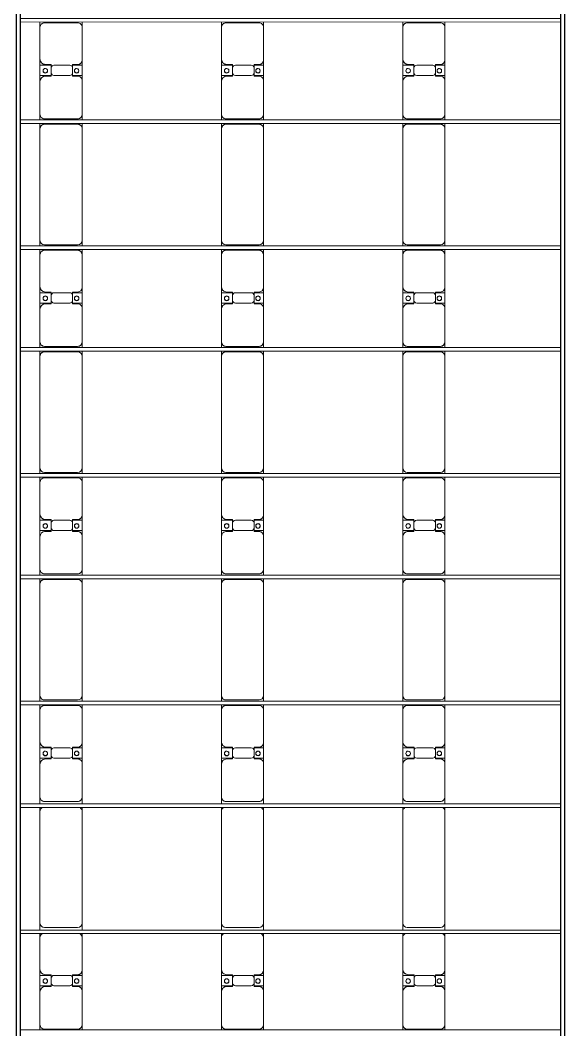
# Model space of a CAD drawing. Header units: millimetres. Extents: x -496478 to -186190, y -204059 to -87354.
# Drawn here: x -463192 to -457231, y -171190 to -160054 of the extents above; entities that cross this region are included whole.
import ezdxf

# ---------------------------------------------------------------- set-up
doc = ezdxf.new("R2010")
doc.units = ezdxf.units.MM
for name, color, linetype, lineweight in [('A-DETL-MBND', 5, 'Continuous', 9), ('A-GENM', 13, 'Continuous', 9), ('S-BEAM', 12, 'Continuous', 9)]:
    doc.layers.add(name, color=color, linetype=linetype, lineweight=lineweight)

# ---------------------------------------------------------------- blocks, each defined once
blk = doc.blocks.new('Dầm C52 - Dầm C52-V85-BỐ TRÍ KHUNG KẾT CẤU BÈ PIN 01')
at = {"layer": 'S-BEAM', "color": 1}
for p, q in [((67389, 20), (73349, 20)), ((73349, -20), (67389, -20))]:
    blk.add_line(p, q, dxfattribs=at)
blk = doc.blocks.new('Dầm C52 - Dầm C52-V86-BỐ TRÍ KHUNG KẾT CẤU BÈ PIN 01')
at = {"layer": 'S-BEAM', "color": 1}
for p, q in [((67389, 20), (73349, 20)), ((73349, -20), (67389, -20))]:
    blk.add_line(p, q, dxfattribs=at)
blk = doc.blocks.new('Dai phao do pin - DẢI PHAO ĐỠ PIN-V105-BỐ TRÍ KHUNG KẾT CẤU BÈ PIN 01')
at = {"layer": 'A-DETL-MBND', "color": 8}
for p, q in [((10753, 242), (10810, 242)), ((11170, 242), (10810, 242)), ((11170, 242), (11352, 242)), ((11238, 242), (11420, 242)), ((11238, 118), (11238, 242)), ((11352, 242), (11352, 118)), ((11770, 242), (11420, 242)), ((11770, 242), (11813, 242)), ((11853, 242), (11930, 242)), ((13160, 242), (11930, 242)), ((13160, 242), (13203, 242)), ((13243, 242), (13320, 242)), ((13680, 242), (13320, 242)), ((13680, 242), (13862, 242)), ((13748, 242), (13930, 242)), ((13748, 118), (13748, 242)), ((13862, 242), (13862, 118)), ((14280, 242), (13930, 242)), ((14280, 242), (14338, 242)), ((14378, 242), (14440, 242)), ((15670, 242), (14440, 242)), ((15670, 242), (15728, 242)), ((15768, 242), (15830, 242)), ((16190, 242), (15830, 242)), ((16190, 242), (16372, 242)), ((16258, 242), (16440, 242)), ((16258, 118), (16258, 242)), ((16372, 242), (16372, 118)), ((16790, 242), (16440, 242)), ((16790, 242), (16848, 242)), ((16888, 242), (16950, 242)), ((18180, 242), (16950, 242)), ((18180, 242), (18238, 242)), ((18278, 242), (18340, 242)), ((18700, 242), (18340, 242)), ((18700, 242), (18882, 242)), ((18768, 242), (18950, 242)), ((18768, 118), (18768, 242)), ((18882, 242), (18882, 118)), ((19300, 242), (18950, 242)), ((19300, 242), (19358, 242)), ((19398, 242), (19460, 242)), ((20690, 242), (19460, 242)), ((20690, 242), (20748, 242)), ((20788, 242), (20850, 242)), ((21210, 242), (20850, 242)), ((21210, 242), (21392, 242)), ((21278, 242), (21460, 242)), ((21278, 118), (21278, 242)), ((21392, 242), (21392, 118)), ((21810, 242), (21460, 242)), ((21810, 242), (21868, 242)), ((10760, 192), (10760, -173)), ((11230, 118), (11230, 182)), ((11322, 118), (11230, 118)), ((11360, 118), (11268, 118)), ((11360, 182), (11360, 118)), ((11880, 192), (11880, -173)), ((13270, 192), (13270, -173)), ((13740, 118), (13740, 182)), ((13832, 118), (13740, 118)), ((13870, 118), (13778, 118)), ((13870, 182), (13870, 118)), ((14330, -173), (14330, 192)), ((14390, 192), (14390, -173)), ((15720, -173), (15720, 192)), ((15780, 192), (15780, -173)), ((16250, 118), (16250, 182)), ((16342, 118), (16250, 118)), ((16380, 118), (16288, 118)), ((16380, 182), (16380, 118)), ((16840, -173), (16840, 192)), ((16900, 192), (16900, -173)), ((18230, -173), (18230, 192)), ((18290, 192), (18290, -173)), ((18760, 118), (18760, 182)), ((18852, 118), (18760, 118)), ((18890, 118), (18798, 118)), ((18890, 182), (18890, 118)), ((19350, -173), (19350, 192)), ((19410, 192), (19410, -173)), ((20740, -173), (20740, 192)), ((20800, 192), (20800, -173)), ((21270, 118), (21270, 182)), ((21362, 118), (21270, 118)), ((21400, 118), (21308, 118)), ((21400, 182), (21400, 118)), ((21860, -173), (21860, 192)), ((11238, 88), (11238, -88)), ((11352, -88), (11352, 88)), ((13748, 88), (13748, -88)), ((13862, -88), (13862, 88)), ((16258, 88), (16258, -88)), ((16372, -88), (16372, 88)), ((18768, 88), (18768, -88)), ((18882, -88), (18882, 88)), ((21278, 88), (21278, -88)), ((21392, -88), (21392, 88)), ((11230, -173), (11230, -118)), ((11230, -118), (11322, -118)), ((11238, -223), (11238, -118)), ((11268, -118), (11360, -118)), ((11352, -118), (11352, -223)), ((11360, -118), (11360, -173)), ((13740, -173), (13740, -118)), ((13740, -118), (13832, -118)), ((13748, -223), (13748, -118)), ((13778, -118), (13870, -118)), ((13862, -118), (13862, -223)), ((13870, -118), (13870, -173)), ((16250, -173), (16250, -118)), ((16250, -118), (16342, -118)), ((16258, -223), (16258, -118)), ((16288, -118), (16380, -118)), ((16372, -118), (16372, -223)), ((16380, -118), (16380, -173)), ((18760, -173), (18760, -118)), ((18760, -118), (18852, -118)), ((18768, -223), (18768, -118)), ((18798, -118), (18890, -118)), ((18882, -118), (18882, -223)), ((18890, -118), (18890, -173)), ((21270, -173), (21270, -118)), ((21270, -118), (21362, -118)), ((21278, -223), (21278, -118)), ((21308, -118), (21400, -118)), ((21392, -118), (21392, -223)), ((21400, -118), (21400, -173)), ((10810, -223), (10753, -223)), ((10810, -223), (11180, -223)), ((11352, -223), (11180, -223)), ((11410, -223), (11238, -223)), ((11410, -223), (11770, -223)), ((11813, -223), (11770, -223)), ((11930, -223), (11853, -223)), ((11930, -223), (13160, -223)), ((13203, -223), (13160, -223)), ((13320, -223), (13243, -223)), ((13320, -223), (13690, -223)), ((13862, -223), (13690, -223)), ((13920, -223), (13748, -223)), ((13920, -223), (14280, -223)), ((14338, -223), (14280, -223)), ((14440, -223), (14378, -223)), ((14440, -223), (15670, -223)), ((15728, -223), (15670, -223)), ((15830, -223), (15768, -223)), ((15830, -223), (16200, -223)), ((16372, -223), (16200, -223)), ((16430, -223), (16258, -223)), ((16430, -223), (16790, -223)), ((16848, -223), (16790, -223)), ((16950, -223), (16888, -223)), ((16950, -223), (18180, -223)), ((18238, -223), (18180, -223)), ((18340, -223), (18278, -223)), ((18340, -223), (18710, -223)), ((18882, -223), (18710, -223)), ((18940, -223), (18768, -223)), ((18940, -223), (19300, -223)), ((19358, -223), (19300, -223)), ((19460, -223), (19398, -223)), ((19460, -223), (20690, -223)), ((20748, -223), (20690, -223)), ((20850, -223), (20788, -223)), ((20850, -223), (21220, -223)), ((21392, -223), (21220, -223)), ((21450, -223), (21278, -223)), ((21450, -223), (21810, -223)), ((21868, -223), (21810, -223))]:
    blk.add_line(p, q, dxfattribs=at)
for centre, radius, start, end in [((10810, 192), 50, 90, 180), ((10810, 192), 50, 135, 180), ((11170, 182), 60, 0, 90), ((11170, 182), 60, 3.3987, 45), ((11420, 182), 60, 90, 180), ((11420, 182), 60, 135, 180), ((11770, 192), 50, 31.8859, 90), ((11770, 192), 50, 31.8859, 45), ((11930, 192), 50, 90, 180), ((11930, 192), 50, 105, 180), ((13160, 192), 50, 31.8859, 90), ((13160, 192), 50, 31.8859, 90), ((13320, 192), 50, 90, 180), ((13320, 192), 50, 135, 180), ((13680, 182), 60, 0, 90), ((13680, 182), 60, 0, 45), ((13930, 182), 60, 90, 180), ((13930, 182), 60, 135, 180), ((14280, 192), 50, 360, 90), ((14280, 192), 50, 360, 45), ((14440, 192), 50, 90, 180), ((14440, 192), 50, 105, 180), ((15670, 192), 50, 0, 90), ((15670, 192), 50, 15, 90), ((15830, 192), 50, 90, 180), ((15830, 192), 50, 135, 180), ((16190, 182), 60, 360, 90), ((16190, 182), 60, 360, 45), ((16440, 182), 60, 90, 180), ((16440, 182), 60, 135, 180), ((16790, 192), 50, 0, 90), ((16790, 192), 50, 0, 45), ((16950, 192), 50, 90, 180), ((16950, 192), 50, 105, 180), ((18180, 192), 50, 360, 90), ((18180, 192), 50, 15, 90), ((18340, 192), 50, 90, 180), ((18340, 192), 50, 135, 180), ((18700, 182), 60, 0, 90), ((18700, 182), 60, 0, 45), ((18950, 182), 60, 90, 180), ((19300, 192), 50, 0, 90), ((19300, 192), 50, 0, 45), ((19460, 192), 50, 90, 180), ((19460, 192), 50, 105, 180), ((20690, 192), 50, 0, 90), ((20690, 192), 50, 15, 90), ((20850, 192), 50, 90, 180), ((20850, 192), 50, 135, 180), ((21210, 182), 60, 0, 90), ((21210, 182), 60, 0, 45), ((21460, 182), 60, 90, 180), ((21460, 182), 60, 135, 180), ((21810, 192), 50, 0, 90), ((21810, 192), 50, 0, 45), ((11268, 88), 30, 90, 180), ((11289, 183), 25, 0, 180), ((11289, 183), 25, 180, 0), ((11291, 183), 25, 360, 180), ((11291, 183), 25, 180, 360), ((11291, 183), 25, 180, 195), ((11322, 88), 30, 0, 90), ((13778, 88), 30, 90, 180), ((13799, 183), 25, 0, 180), ((13799, 183), 25, 180, 360), ((13801, 183), 25, 360, 180), ((13801, 183), 25, 180, 0), ((13801, 183), 25, 180, 195), ((13832, 88), 30, 0, 90), ((16288, 88), 30, 90, 180), ((16309, 183), 25, 0, 180), ((16309, 183), 25, 180, 360), ((16311, 183), 25, 0, 180), ((16311, 183), 25, 180, 0), ((16311, 183), 25, 180, 195), ((16342, 88), 30, 360, 90), ((18798, 88), 30, 90, 180), ((18819, 183), 25, 0, 180), ((18819, 183), 25, 180, 0), ((18821, 183), 25, 0, 180), ((18821, 183), 25, 180, 360), ((18821, 183), 25, 180, 195), ((18852, 88), 30, 0, 90), ((18950, 182), 60, 136.8766, 180), ((21308, 88), 30, 90, 180), ((21329, 183), 25, 360, 180), ((21329, 183), 25, 180, 360), ((21331, 183), 25, 0, 180), ((21331, 183), 25, 180, 0), ((21331, 183), 25, 180, 195), ((21362, 88), 30, 0, 90), ((11268, -88), 30, 180, 270), ((11322, -88), 30, 270, 0), ((13778, -88), 30, 180, 270), ((13832, -88), 30, 270, 360), ((16288, -88), 30, 180, 270), ((16342, -88), 30, 270, 0), ((18798, -88), 30, 180, 270), ((18852, -88), 30, 270, 0), ((21308, -88), 30, 180, 270), ((21362, -88), 30, 270, 0), ((10810, -173), 50, 180, 270), ((10810, -173), 50, 180, 225), ((11180, -173), 50, 270, 360), ((11180, -173), 50, 315, 355.8794), ((11289, -162), 25, 0, 180), ((11289, -162), 25, 180, 0), ((11291, -162), 25, 360, 180), ((11291, -162), 25, 120, 180), ((11291, -162), 25, 180, 360), ((11291, -162), 25, 75, 105), ((11289, -162), 25, 75, 90), ((11289, -162), 25, 30, 45), ((11289, -162), 25, 0, 15), ((11410, -173), 50, 180, 270), ((11410, -173), 50, 180, 225), ((11770, -173), 50, 270, 328.1141), ((11770, -173), 50, 315, 328.1141), ((11930, -173), 50, 180, 270), ((11930, -173), 50, 180, 270), ((13160, -173), 50, 270, 328.1141), ((13160, -173), 50, 285, 328.1141), ((13320, -173), 50, 180, 270), ((13320, -173), 50, 180, 225), ((13690, -173), 50, 270, 0), ((13690, -173), 50, 315, 0), ((13799, -162), 25, 0, 180), ((13799, -162), 25, 180, 0), ((13801, -162), 25, 360, 180), ((13801, -162), 25, 135, 180), ((13801, -162), 25, 180, 360), ((13801, -162), 25, 120, 121.477), ((13801, -162), 25, 75, 105), ((13799, -162), 25, 75, 90), ((13799, -162), 25, 30, 45), ((13799, -162), 25, 360, 15), ((13920, -173), 50, 180, 270), ((13920, -173), 50, 180, 225), ((14280, -173), 50, 270, 0), ((14280, -173), 50, 315, 360), ((14440, -173), 50, 180, 270), ((14440, -173), 50, 180, 270), ((15670, -173), 50, 270, 0), ((15670, -173), 50, 285, 360), ((15830, -173), 50, 180, 270), ((15830, -173), 50, 180, 225), ((16200, -173), 50, 270, 360), ((16200, -173), 50, 315, 360), ((16309, -162), 25, 0, 180), ((16309, -162), 25, 180, 360), ((16311, -162), 25, 360, 180), ((16311, -162), 25, 120, 180), ((16311, -162), 25, 180, 0), ((16311, -162), 25, 75, 105), ((16309, -162), 25, 75, 90), ((16309, -162), 25, 30, 45), ((16309, -162), 25, 0, 15), ((16430, -173), 50, 180, 270), ((16430, -173), 50, 180, 225), ((16790, -173), 50, 270, 0), ((16790, -173), 50, 315, 360), ((16950, -173), 50, 180, 270), ((16950, -173), 50, 180, 270), ((18180, -173), 50, 270, 360), ((18180, -173), 50, 285, 360), ((18340, -173), 50, 180, 270), ((18340, -173), 50, 180, 225), ((18710, -173), 50, 270, 0), ((18710, -173), 50, 315, 0), ((18819, -162), 25, 0, 180), ((18819, -162), 25, 180, 0), ((18821, -162), 25, 0, 180), ((18821, -162), 25, 120, 180), ((18821, -162), 25, 180, 360), ((18821, -162), 25, 75, 105), ((18819, -162), 25, 75, 90), ((18819, -162), 25, 30, 45), ((18819, -162), 25, 0, 15), ((18940, -173), 50, 180, 270), ((18940, -173), 50, 180, 225), ((19300, -173), 50, 270, 360), ((19300, -173), 50, 315, 360), ((19460, -173), 50, 180, 270), ((19460, -173), 50, 180, 270), ((20690, -173), 50, 270, 0), ((20690, -173), 50, 285, 0), ((20850, -173), 50, 180, 270), ((20850, -173), 50, 180, 225), ((21220, -173), 50, 270, 0), ((21220, -173), 50, 315, 0), ((21329, -162), 25, 360, 180), ((21329, -162), 25, 180, 0), ((21331, -162), 25, 360, 180), ((21331, -162), 25, 120, 180), ((21331, -162), 25, 180, 0), ((21331, -162), 25, 75, 105), ((21329, -162), 25, 75, 90), ((21329, -162), 25, 30, 45), ((21329, -162), 25, 360, 15), ((21450, -173), 50, 180, 270), ((21450, -173), 50, 180, 225), ((21810, -173), 50, 270, 0), ((21810, -173), 50, 315, 0)]:
    blk.add_arc(centre, radius, start, end, dxfattribs=at)
blk = doc.blocks.new('Dai phao do pin - DẢI PHAO ĐỠ PIN-V106-BỐ TRÍ KHUNG KẾT CẤU BÈ PIN 01')
at = {"layer": 'A-DETL-MBND', "color": 8}
for p, q in [((10753, 242), (10803, 242)), ((11170, 242), (10810, 242)), ((11170, 242), (11352, 242)), ((11238, 242), (11420, 242)), ((11238, 118), (11238, 242)), ((11352, 242), (11352, 118)), ((11770, 242), (11420, 242)), ((11770, 242), (11813, 242)), ((11853, 242), (11930, 242)), ((13160, 242), (11930, 242)), ((13160, 242), (13203, 242)), ((13243, 242), (13320, 242)), ((13680, 242), (13320, 242)), ((13680, 242), (13862, 242)), ((13748, 242), (13930, 242)), ((13748, 118), (13748, 242)), ((13862, 242), (13862, 118)), ((14280, 242), (13930, 242)), ((14280, 242), (14338, 242)), ((14378, 242), (14440, 242)), ((15670, 242), (14440, 242)), ((15670, 242), (15728, 242)), ((15768, 242), (15830, 242)), ((16190, 242), (15830, 242)), ((16190, 242), (16372, 242)), ((16258, 242), (16440, 242)), ((16258, 118), (16258, 242)), ((16372, 242), (16372, 118)), ((16790, 242), (16440, 242)), ((16790, 242), (16848, 242)), ((16888, 242), (16950, 242)), ((18180, 242), (16950, 242)), ((18180, 242), (18238, 242)), ((18278, 242), (18340, 242)), ((18700, 242), (18340, 242)), ((18700, 242), (18882, 242)), ((18768, 242), (18950, 242)), ((18768, 118), (18768, 242)), ((18882, 242), (18882, 118)), ((19300, 242), (18950, 242)), ((19300, 242), (19358, 242)), ((19398, 242), (19460, 242)), ((20690, 242), (19460, 242)), ((20690, 242), (20748, 242)), ((20788, 242), (20850, 242)), ((21210, 242), (20850, 242)), ((21210, 242), (21392, 242)), ((21278, 242), (21460, 242)), ((21278, 118), (21278, 242)), ((21392, 242), (21392, 118)), ((21810, 242), (21460, 242)), ((21810, 242), (21868, 242)), ((10760, 192), (10760, -173)), ((11230, 118), (11230, 182)), ((11322, 118), (11230, 118)), ((11360, 118), (11268, 118)), ((11360, 182), (11360, 118)), ((11880, 192), (11880, -173)), ((13270, 192), (13270, -173)), ((13740, 118), (13740, 182)), ((13832, 118), (13740, 118)), ((13870, 118), (13778, 118)), ((13870, 182), (13870, 118)), ((14330, -173), (14330, 192)), ((14390, 192), (14390, -173)), ((15720, -173), (15720, 192)), ((15780, 192), (15780, -173)), ((16250, 118), (16250, 182)), ((16342, 118), (16250, 118)), ((16380, 118), (16288, 118)), ((16380, 182), (16380, 118)), ((16840, -173), (16840, 192)), ((16900, 192), (16900, -173)), ((18230, -173), (18230, 192)), ((18290, 192), (18290, -173)), ((18760, 118), (18760, 182)), ((18852, 118), (18760, 118)), ((18890, 118), (18798, 118)), ((18890, 182), (18890, 118)), ((19350, -173), (19350, 192)), ((19410, 192), (19410, -173)), ((20740, -173), (20740, 192)), ((20800, 192), (20800, -173)), ((21270, 118), (21270, 182)), ((21362, 118), (21270, 118)), ((21400, 118), (21308, 118)), ((21400, 182), (21400, 118)), ((21860, -173), (21860, 192)), ((11238, 88), (11238, -88)), ((11352, -88), (11352, 88)), ((13748, 88), (13748, -88)), ((13862, -88), (13862, 88)), ((16258, 88), (16258, -88)), ((16372, -88), (16372, 88)), ((18768, 88), (18768, -88)), ((18882, -88), (18882, 88)), ((21278, 88), (21278, -88)), ((21392, -88), (21392, 88)), ((11230, -173), (11230, -118)), ((11230, -118), (11322, -118)), ((11238, -223), (11238, -118)), ((11268, -118), (11360, -118)), ((11352, -118), (11352, -223)), ((11360, -118), (11360, -173)), ((13740, -173), (13740, -118)), ((13740, -118), (13832, -118)), ((13748, -223), (13748, -118)), ((13778, -118), (13870, -118)), ((13862, -118), (13862, -223)), ((13870, -118), (13870, -173)), ((16250, -173), (16250, -118)), ((16250, -118), (16342, -118)), ((16258, -223), (16258, -118)), ((16288, -118), (16380, -118)), ((16372, -118), (16372, -223)), ((16380, -118), (16380, -173)), ((18760, -173), (18760, -118)), ((18760, -118), (18852, -118)), ((18768, -223), (18768, -118)), ((18798, -118), (18890, -118)), ((18882, -118), (18882, -223)), ((18890, -118), (18890, -173)), ((21270, -173), (21270, -118)), ((21270, -118), (21362, -118)), ((21278, -223), (21278, -118)), ((21308, -118), (21400, -118)), ((21392, -118), (21392, -223)), ((21400, -118), (21400, -173)), ((10803, -223), (10753, -223)), ((10810, -223), (11180, -223)), ((11352, -223), (11180, -223)), ((11410, -223), (11238, -223)), ((11410, -223), (11770, -223)), ((11813, -223), (11770, -223)), ((11930, -223), (11853, -223)), ((11930, -223), (13160, -223)), ((13203, -223), (13160, -223)), ((13320, -223), (13243, -223)), ((13320, -223), (13690, -223)), ((13862, -223), (13690, -223)), ((13920, -223), (13748, -223)), ((13920, -223), (14280, -223)), ((14338, -223), (14280, -223)), ((14440, -223), (14378, -223)), ((14440, -223), (15670, -223)), ((15728, -223), (15670, -223)), ((15830, -223), (15768, -223)), ((15830, -223), (16200, -223)), ((16372, -223), (16200, -223)), ((16430, -223), (16258, -223)), ((16430, -223), (16790, -223)), ((16848, -223), (16790, -223)), ((16950, -223), (16888, -223)), ((16950, -223), (18180, -223)), ((18238, -223), (18180, -223)), ((18340, -223), (18278, -223)), ((18340, -223), (18710, -223)), ((18882, -223), (18710, -223)), ((18940, -223), (18768, -223)), ((18940, -223), (19300, -223)), ((19358, -223), (19300, -223)), ((19460, -223), (19398, -223)), ((19460, -223), (20690, -223)), ((20748, -223), (20690, -223)), ((20850, -223), (20788, -223)), ((20850, -223), (21220, -223)), ((21392, -223), (21220, -223)), ((21450, -223), (21278, -223)), ((21450, -223), (21810, -223)), ((21868, -223), (21810, -223))]:
    blk.add_line(p, q, dxfattribs=at)
for centre, radius, start, end in [((10810, 192), 50, 90, 180), ((10810, 192), 50, 135, 180), ((11170, 182), 60, 0, 90), ((11170, 182), 60, 3.2044, 45), ((11420, 182), 60, 90, 180), ((11420, 182), 60, 135, 180), ((11770, 192), 50, 31.8859, 90), ((11770, 192), 50, 31.8859, 45), ((11930, 192), 50, 90, 180), ((11930, 192), 50, 105, 180), ((13160, 192), 50, 31.8859, 90), ((13160, 192), 50, 31.8859, 90), ((13320, 192), 50, 90, 180), ((13320, 192), 50, 135, 180), ((13680, 182), 60, 0, 90), ((13680, 182), 60, 0, 45), ((13930, 182), 60, 90, 180), ((13930, 182), 60, 135, 180), ((14280, 192), 50, 360, 90), ((14280, 192), 50, 360, 45), ((14440, 192), 50, 90, 180), ((14440, 192), 50, 105, 180), ((15670, 192), 50, 0, 90), ((15670, 192), 50, 15, 90), ((15830, 192), 50, 90, 180), ((15830, 192), 50, 135, 180), ((16190, 182), 60, 360, 90), ((16190, 182), 60, 360, 45), ((16440, 182), 60, 90, 180), ((16440, 182), 60, 135, 180), ((16790, 192), 50, 0, 90), ((16790, 192), 50, 0, 45), ((16950, 192), 50, 90, 180), ((16950, 192), 50, 105, 180), ((18180, 192), 50, 360, 90), ((18180, 192), 50, 15, 90), ((18340, 192), 50, 90, 180), ((18340, 192), 50, 135, 180), ((18700, 182), 60, 0, 90), ((18700, 182), 60, 0, 45), ((18950, 182), 60, 90, 180), ((19300, 192), 50, 0, 90), ((19300, 192), 50, 0, 45), ((19460, 192), 50, 90, 180), ((19460, 192), 50, 105, 180), ((20690, 192), 50, 0, 90), ((20690, 192), 50, 15, 90), ((20850, 192), 50, 90, 180), ((20850, 192), 50, 135, 180), ((21210, 182), 60, 0, 90), ((21210, 182), 60, 0, 45), ((21460, 182), 60, 90, 180), ((21460, 182), 60, 135, 180), ((21810, 192), 50, 0, 90), ((21810, 192), 50, 0, 45), ((11268, 88), 30, 90, 180), ((11289, 183), 25, 0, 180), ((11289, 183), 25, 180, 0), ((11291, 183), 25, 360, 180), ((11291, 183), 25, 180, 360), ((11291, 183), 25, 180, 195), ((11322, 88), 30, 0, 90), ((13778, 88), 30, 90, 180), ((13799, 183), 25, 0, 180), ((13799, 183), 25, 180, 360), ((13801, 183), 25, 360, 180), ((13801, 183), 25, 180, 0), ((13801, 183), 25, 180, 195), ((13832, 88), 30, 0, 90), ((16288, 88), 30, 90, 180), ((16309, 183), 25, 0, 180), ((16309, 183), 25, 180, 360), ((16311, 183), 25, 0, 180), ((16311, 183), 25, 180, 0), ((16311, 183), 25, 180, 195), ((16342, 88), 30, 360, 90), ((18798, 88), 30, 90, 180), ((18819, 183), 25, 0, 180), ((18819, 183), 25, 180, 0), ((18821, 183), 25, 0, 180), ((18821, 183), 25, 180, 360), ((18821, 183), 25, 180, 195), ((18852, 88), 30, 0, 90), ((18950, 182), 60, 136.8349, 180), ((21308, 88), 30, 90, 180), ((21329, 183), 25, 360, 180), ((21329, 183), 25, 180, 360), ((21331, 183), 25, 0, 180), ((21331, 183), 25, 180, 0), ((21331, 183), 25, 180, 195), ((21362, 88), 30, 0, 90), ((11268, -88), 30, 180, 270), ((11322, -88), 30, 270, 0), ((13778, -88), 30, 180, 270), ((13832, -88), 30, 270, 360), ((16288, -88), 30, 180, 270), ((16342, -88), 30, 270, 0), ((18798, -88), 30, 180, 270), ((18852, -88), 30, 270, 0), ((21308, -88), 30, 180, 270), ((21362, -88), 30, 270, 0), ((10810, -173), 50, 180, 270), ((10810, -173), 50, 180, 225), ((11180, -173), 50, 270, 360), ((11180, -173), 50, 315, 356.1125), ((11289, -162), 25, 0, 180), ((11289, -162), 25, 180, 0), ((11291, -162), 25, 360, 180), ((11291, -162), 25, 120, 180), ((11291, -162), 25, 180, 360), ((11291, -162), 25, 75, 105), ((11289, -162), 25, 75, 90), ((11289, -162), 25, 30, 45), ((11289, -162), 25, 0, 15), ((11410, -173), 50, 180, 270), ((11410, -173), 50, 180, 225), ((11770, -173), 50, 270, 328.1141), ((11770, -173), 50, 315, 328.1141), ((11930, -173), 50, 180, 270), ((11930, -173), 50, 180, 270), ((13160, -173), 50, 270, 328.1141), ((13160, -173), 50, 285, 328.1141), ((13320, -173), 50, 180, 270), ((13320, -173), 50, 180, 225), ((13690, -173), 50, 270, 0), ((13690, -173), 50, 315, 0), ((13799, -162), 25, 0, 180), ((13799, -162), 25, 180, 0), ((13801, -162), 25, 360, 180), ((13801, -162), 25, 135, 180), ((13801, -162), 25, 180, 360), ((13801, -162), 25, 120, 121.4003), ((13801, -162), 25, 75, 105), ((13799, -162), 25, 75, 90), ((13799, -162), 25, 30, 45), ((13799, -162), 25, 360, 15), ((13920, -173), 50, 180, 270), ((13920, -173), 50, 180, 225), ((14280, -173), 50, 270, 0), ((14280, -173), 50, 315, 360), ((14440, -173), 50, 180, 270), ((14440, -173), 50, 180, 270), ((15670, -173), 50, 270, 0), ((15670, -173), 50, 285, 360), ((15830, -173), 50, 180, 270), ((15830, -173), 50, 180, 225), ((16200, -173), 50, 270, 360), ((16200, -173), 50, 315, 360), ((16309, -162), 25, 0, 180), ((16309, -162), 25, 180, 360), ((16311, -162), 25, 360, 180), ((16311, -162), 25, 120, 180), ((16311, -162), 25, 180, 0), ((16311, -162), 25, 75, 105), ((16309, -162), 25, 75, 90), ((16309, -162), 25, 30, 45), ((16309, -162), 25, 0, 15), ((16430, -173), 50, 180, 270), ((16430, -173), 50, 180, 225), ((16790, -173), 50, 270, 0), ((16790, -173), 50, 315, 360), ((16950, -173), 50, 180, 270), ((16950, -173), 50, 180, 270), ((18180, -173), 50, 270, 360), ((18180, -173), 50, 285, 360), ((18340, -173), 50, 180, 270), ((18340, -173), 50, 180, 225), ((18710, -173), 50, 270, 0), ((18710, -173), 50, 315, 0), ((18819, -162), 25, 0, 180), ((18819, -162), 25, 180, 0), ((18821, -162), 25, 0, 180), ((18821, -162), 25, 120, 180), ((18821, -162), 25, 180, 360), ((18821, -162), 25, 75, 105), ((18819, -162), 25, 75, 90), ((18819, -162), 25, 30, 45), ((18819, -162), 25, 0, 15), ((18940, -173), 50, 180, 270), ((18940, -173), 50, 180, 225), ((19300, -173), 50, 270, 360), ((19300, -173), 50, 315, 360), ((19460, -173), 50, 180, 270), ((19460, -173), 50, 180, 270), ((20690, -173), 50, 270, 0), ((20690, -173), 50, 285, 0), ((20850, -173), 50, 180, 270), ((20850, -173), 50, 180, 225), ((21220, -173), 50, 270, 0), ((21220, -173), 50, 315, 0), ((21329, -162), 25, 360, 180), ((21329, -162), 25, 180, 0), ((21331, -162), 25, 360, 180), ((21331, -162), 25, 120, 180), ((21331, -162), 25, 180, 0), ((21331, -162), 25, 75, 105), ((21329, -162), 25, 75, 90), ((21329, -162), 25, 30, 45), ((21329, -162), 25, 360, 15), ((21450, -173), 50, 180, 270), ((21450, -173), 50, 180, 225), ((21810, -173), 50, 270, 0), ((21810, -173), 50, 315, 0)]:
    blk.add_arc(centre, radius, start, end, dxfattribs=at)
blk = doc.blocks.new('Dai phao do pin - DẢI PHAO ĐỠ PIN-V107-BỐ TRÍ KHUNG KẾT CẤU BÈ PIN 01')
at = {"layer": 'A-DETL-MBND', "color": 8}
for p, q in [((10753, 242), (10803, 242)), ((11170, 242), (10810, 242)), ((11170, 242), (11352, 242)), ((11238, 242), (11420, 242)), ((11238, 118), (11238, 242)), ((11352, 242), (11352, 118)), ((11770, 242), (11420, 242)), ((11770, 242), (11813, 242)), ((11853, 242), (11930, 242)), ((13160, 242), (11930, 242)), ((13160, 242), (13203, 242)), ((13243, 242), (13320, 242)), ((13680, 242), (13320, 242)), ((13680, 242), (13862, 242)), ((13748, 242), (13930, 242)), ((13748, 118), (13748, 242)), ((13862, 242), (13862, 118)), ((14280, 242), (13930, 242)), ((14280, 242), (14338, 242)), ((14378, 242), (14440, 242)), ((15670, 242), (14440, 242)), ((15670, 242), (15728, 242)), ((15768, 242), (15830, 242)), ((16190, 242), (15830, 242)), ((16190, 242), (16372, 242)), ((16258, 242), (16440, 242)), ((16258, 118), (16258, 242)), ((16372, 242), (16372, 118)), ((16790, 242), (16440, 242)), ((16790, 242), (16848, 242)), ((16888, 242), (16950, 242)), ((18180, 242), (16950, 242)), ((18180, 242), (18238, 242)), ((18278, 242), (18340, 242)), ((18700, 242), (18340, 242)), ((18700, 242), (18882, 242)), ((18768, 242), (18950, 242)), ((18768, 118), (18768, 242)), ((18882, 242), (18882, 118)), ((19300, 242), (18950, 242)), ((19300, 242), (19358, 242)), ((19398, 242), (19460, 242)), ((20690, 242), (19460, 242)), ((20690, 242), (20748, 242)), ((20788, 242), (20850, 242)), ((21210, 242), (20850, 242)), ((21210, 242), (21392, 242)), ((21278, 242), (21460, 242)), ((21278, 118), (21278, 242)), ((21392, 242), (21392, 118)), ((21810, 242), (21460, 242)), ((21810, 242), (21868, 242)), ((10760, 192), (10760, -173)), ((11230, 118), (11230, 182)), ((11322, 118), (11230, 118)), ((11360, 118), (11268, 118)), ((11360, 182), (11360, 118)), ((11880, 192), (11880, -173)), ((13270, 192), (13270, -173)), ((13740, 118), (13740, 182)), ((13832, 118), (13740, 118)), ((13870, 118), (13778, 118)), ((13870, 182), (13870, 118)), ((14330, -173), (14330, 192)), ((14390, 192), (14390, -173)), ((15720, -173), (15720, 192)), ((15780, 192), (15780, -173)), ((16250, 118), (16250, 182)), ((16342, 118), (16250, 118)), ((16380, 118), (16288, 118)), ((16380, 182), (16380, 118)), ((16840, -173), (16840, 192)), ((16900, 192), (16900, -173)), ((18230, -173), (18230, 192)), ((18290, 192), (18290, -173)), ((18760, 118), (18760, 182)), ((18852, 118), (18760, 118)), ((18890, 118), (18798, 118)), ((18890, 182), (18890, 118)), ((19350, -173), (19350, 192)), ((19410, 192), (19410, -173)), ((20740, -173), (20740, 192)), ((20800, 192), (20800, -173)), ((21270, 118), (21270, 182)), ((21362, 118), (21270, 118)), ((21400, 118), (21308, 118)), ((21400, 182), (21400, 118)), ((21860, -173), (21860, 192)), ((11238, 88), (11238, -88)), ((11352, -88), (11352, 88)), ((13748, 88), (13748, -88)), ((13862, -88), (13862, 88)), ((16258, 88), (16258, -88)), ((16372, -88), (16372, 88)), ((18768, 88), (18768, -88)), ((18882, -88), (18882, 88)), ((21278, 88), (21278, -88)), ((21392, -88), (21392, 88)), ((11230, -173), (11230, -118)), ((11230, -118), (11322, -118)), ((11238, -223), (11238, -118)), ((11268, -118), (11360, -118)), ((11352, -118), (11352, -223)), ((11360, -118), (11360, -173)), ((13740, -173), (13740, -118)), ((13740, -118), (13832, -118)), ((13748, -223), (13748, -118)), ((13778, -118), (13870, -118)), ((13862, -118), (13862, -223)), ((13870, -118), (13870, -173)), ((16250, -173), (16250, -118)), ((16250, -118), (16342, -118)), ((16258, -223), (16258, -118)), ((16288, -118), (16380, -118)), ((16372, -118), (16372, -223)), ((16380, -118), (16380, -173)), ((18760, -173), (18760, -118)), ((18760, -118), (18852, -118)), ((18768, -223), (18768, -118)), ((18798, -118), (18890, -118)), ((18882, -118), (18882, -223)), ((18890, -118), (18890, -173)), ((21270, -173), (21270, -118)), ((21270, -118), (21362, -118)), ((21278, -223), (21278, -118)), ((21308, -118), (21400, -118)), ((21392, -118), (21392, -223)), ((21400, -118), (21400, -173)), ((10803, -223), (10753, -223)), ((10810, -223), (11180, -223)), ((11352, -223), (11180, -223)), ((11410, -223), (11238, -223)), ((11410, -223), (11770, -223)), ((11813, -223), (11770, -223)), ((11930, -223), (11853, -223)), ((11930, -223), (13160, -223)), ((13203, -223), (13160, -223)), ((13320, -223), (13243, -223)), ((13320, -223), (13690, -223)), ((13862, -223), (13690, -223)), ((13920, -223), (13748, -223)), ((13920, -223), (14280, -223)), ((14338, -223), (14280, -223)), ((14440, -223), (14378, -223)), ((14440, -223), (15670, -223)), ((15728, -223), (15670, -223)), ((15830, -223), (15768, -223)), ((15830, -223), (16200, -223)), ((16372, -223), (16200, -223)), ((16430, -223), (16258, -223)), ((16430, -223), (16790, -223)), ((16848, -223), (16790, -223)), ((16950, -223), (16888, -223)), ((16950, -223), (18180, -223)), ((18238, -223), (18180, -223)), ((18340, -223), (18278, -223)), ((18340, -223), (18710, -223)), ((18882, -223), (18710, -223)), ((18940, -223), (18768, -223)), ((18940, -223), (19300, -223)), ((19358, -223), (19300, -223)), ((19460, -223), (19398, -223)), ((19460, -223), (20690, -223)), ((20748, -223), (20690, -223)), ((20850, -223), (20788, -223)), ((20850, -223), (21220, -223)), ((21392, -223), (21220, -223)), ((21450, -223), (21278, -223)), ((21450, -223), (21810, -223)), ((21868, -223), (21810, -223))]:
    blk.add_line(p, q, dxfattribs=at)
for centre, radius, start, end in [((10810, 192), 50, 90, 180), ((10810, 192), 50, 135, 180), ((11170, 182), 60, 0, 90), ((11170, 182), 60, 3.0102, 45), ((11420, 182), 60, 90, 180), ((11420, 182), 60, 135, 180), ((11770, 192), 50, 31.8859, 90), ((11770, 192), 50, 31.8859, 45), ((11930, 192), 50, 90, 180), ((11930, 192), 50, 105, 180), ((13160, 192), 50, 31.8859, 90), ((13160, 192), 50, 31.8859, 90), ((13320, 192), 50, 90, 180), ((13320, 192), 50, 135, 180), ((13680, 182), 60, 0, 90), ((13680, 182), 60, 0, 45), ((13930, 182), 60, 90, 180), ((13930, 182), 60, 135, 180), ((14280, 192), 50, 360, 90), ((14280, 192), 50, 360, 45), ((14440, 192), 50, 90, 180), ((14440, 192), 50, 105, 180), ((15670, 192), 50, 0, 90), ((15670, 192), 50, 15, 90), ((15830, 192), 50, 90, 180), ((15830, 192), 50, 135, 180), ((16190, 182), 60, 360, 90), ((16190, 182), 60, 360, 45), ((16440, 182), 60, 90, 180), ((16440, 182), 60, 135, 180), ((16790, 192), 50, 0, 90), ((16790, 192), 50, 0, 45), ((16950, 192), 50, 90, 180), ((16950, 192), 50, 105, 180), ((18180, 192), 50, 360, 90), ((18180, 192), 50, 15, 90), ((18340, 192), 50, 90, 180), ((18340, 192), 50, 135, 180), ((18700, 182), 60, 0, 90), ((18700, 182), 60, 0, 45), ((18950, 182), 60, 90, 180), ((19300, 192), 50, 0, 90), ((19300, 192), 50, 0, 45), ((19460, 192), 50, 90, 180), ((19460, 192), 50, 105, 180), ((20690, 192), 50, 0, 90), ((20690, 192), 50, 15, 90), ((20850, 192), 50, 90, 180), ((20850, 192), 50, 135, 180), ((21210, 182), 60, 0, 90), ((21210, 182), 60, 0, 45), ((21460, 182), 60, 90, 180), ((21460, 182), 60, 135, 180), ((21810, 192), 50, 0, 90), ((21810, 192), 50, 0, 45), ((11268, 88), 30, 90, 180), ((11289, 183), 25, 0, 180), ((11289, 183), 25, 180, 0), ((11291, 183), 25, 360, 180), ((11291, 183), 25, 180, 360), ((11291, 183), 25, 180, 195), ((11322, 88), 30, 0, 90), ((13778, 88), 30, 90, 180), ((13799, 183), 25, 0, 180), ((13799, 183), 25, 180, 360), ((13801, 183), 25, 360, 180), ((13801, 183), 25, 180, 0), ((13801, 183), 25, 180, 195), ((13832, 88), 30, 0, 90), ((16288, 88), 30, 90, 180), ((16309, 183), 25, 0, 180), ((16309, 183), 25, 180, 360), ((16311, 183), 25, 0, 180), ((16311, 183), 25, 180, 0), ((16311, 183), 25, 180, 195), ((16342, 88), 30, 360, 90), ((18798, 88), 30, 90, 180), ((18819, 183), 25, 0, 180), ((18819, 183), 25, 180, 0), ((18821, 183), 25, 0, 180), ((18821, 183), 25, 180, 360), ((18821, 183), 25, 180, 195), ((18852, 88), 30, 0, 90), ((18950, 182), 60, 136.7933, 180), ((21308, 88), 30, 90, 180), ((21329, 183), 25, 360, 180), ((21329, 183), 25, 180, 360), ((21331, 183), 25, 0, 180), ((21331, 183), 25, 180, 0), ((21331, 183), 25, 180, 195), ((21362, 88), 30, 0, 90), ((11268, -88), 30, 180, 270), ((11322, -88), 30, 270, 0), ((13778, -88), 30, 180, 270), ((13832, -88), 30, 270, 360), ((16288, -88), 30, 180, 270), ((16342, -88), 30, 270, 0), ((18798, -88), 30, 180, 270), ((18852, -88), 30, 270, 0), ((21308, -88), 30, 180, 270), ((21362, -88), 30, 270, 0), ((10810, -173), 50, 180, 270), ((10810, -173), 50, 180, 225), ((11180, -173), 50, 270, 360), ((11180, -173), 50, 315, 356.3457), ((11289, -162), 25, 0, 180), ((11289, -162), 25, 180, 0), ((11291, -162), 25, 360, 180), ((11291, -162), 25, 120, 180), ((11291, -162), 25, 180, 360), ((11291, -162), 25, 75, 105), ((11289, -162), 25, 75, 90), ((11289, -162), 25, 30, 45), ((11289, -162), 25, 0, 15), ((11410, -173), 50, 180, 270), ((11410, -173), 50, 180, 225), ((11770, -173), 50, 270, 328.1141), ((11770, -173), 50, 315, 328.1141), ((11930, -173), 50, 180, 270), ((11930, -173), 50, 180, 270), ((13160, -173), 50, 270, 328.1141), ((13160, -173), 50, 285, 328.1141), ((13320, -173), 50, 180, 270), ((13320, -173), 50, 180, 225), ((13690, -173), 50, 270, 0), ((13690, -173), 50, 315, 0), ((13799, -162), 25, 0, 180), ((13799, -162), 25, 180, 0), ((13801, -162), 25, 360, 180), ((13801, -162), 25, 135, 180), ((13801, -162), 25, 180, 360), ((13801, -162), 25, 120, 121.3236), ((13801, -162), 25, 75, 105), ((13799, -162), 25, 75, 90), ((13799, -162), 25, 30, 45), ((13799, -162), 25, 360, 15), ((13920, -173), 50, 180, 270), ((13920, -173), 50, 180, 225), ((14280, -173), 50, 270, 0), ((14280, -173), 50, 315, 360), ((14440, -173), 50, 180, 270), ((14440, -173), 50, 180, 270), ((15670, -173), 50, 270, 0), ((15670, -173), 50, 285, 360), ((15830, -173), 50, 180, 270), ((15830, -173), 50, 180, 225), ((16200, -173), 50, 270, 360), ((16200, -173), 50, 315, 360), ((16309, -162), 25, 0, 180), ((16309, -162), 25, 180, 360), ((16311, -162), 25, 360, 180), ((16311, -162), 25, 120, 180), ((16311, -162), 25, 180, 0), ((16311, -162), 25, 75, 105), ((16309, -162), 25, 75, 90), ((16309, -162), 25, 30, 45), ((16309, -162), 25, 0, 15), ((16430, -173), 50, 180, 270), ((16430, -173), 50, 180, 225), ((16790, -173), 50, 270, 0), ((16790, -173), 50, 315, 360), ((16950, -173), 50, 180, 270), ((16950, -173), 50, 180, 270), ((18180, -173), 50, 270, 360), ((18180, -173), 50, 285, 360), ((18340, -173), 50, 180, 270), ((18340, -173), 50, 180, 225), ((18710, -173), 50, 270, 0), ((18710, -173), 50, 315, 0), ((18819, -162), 25, 0, 180), ((18819, -162), 25, 180, 0), ((18821, -162), 25, 0, 180), ((18821, -162), 25, 120, 180), ((18821, -162), 25, 180, 360), ((18821, -162), 25, 75, 105), ((18819, -162), 25, 75, 90), ((18819, -162), 25, 30, 45), ((18819, -162), 25, 0, 15), ((18940, -173), 50, 180, 270), ((18940, -173), 50, 180, 225), ((19300, -173), 50, 270, 360), ((19300, -173), 50, 315, 360), ((19460, -173), 50, 180, 270), ((19460, -173), 50, 180, 270), ((20690, -173), 50, 270, 0), ((20690, -173), 50, 285, 0), ((20850, -173), 50, 180, 270), ((20850, -173), 50, 180, 225), ((21220, -173), 50, 270, 0), ((21220, -173), 50, 315, 0), ((21329, -162), 25, 360, 180), ((21329, -162), 25, 180, 0), ((21331, -162), 25, 360, 180), ((21331, -162), 25, 120, 180), ((21331, -162), 25, 180, 0), ((21331, -162), 25, 75, 105), ((21329, -162), 25, 75, 90), ((21329, -162), 25, 30, 45), ((21329, -162), 25, 360, 15), ((21450, -173), 50, 180, 270), ((21450, -173), 50, 180, 225), ((21810, -173), 50, 270, 0), ((21810, -173), 50, 315, 0)]:
    blk.add_arc(centre, radius, start, end, dxfattribs=at)
blk = doc.blocks.new('Dầm C52 - Dầm C52-25118-BỐ TRÍ KHUNG KẾT CẤU BÈ PIN 01')
at = {"layer": 'S-BEAM', "color": 1}
blk.add_line((-636, -20), (-6596, -20), dxfattribs=at)
blk = doc.blocks.new('Dầm C52 - Hộp 40x60-25668-BỐ TRÍ KHUNG KẾT CẤU BÈ PIN 01')
at = {"layer": 'S-BEAM', "color": 3, "lineweight": 25}
for p, q in [((-37704.457606, 20), (37704.457606, 20)), ((37704.457606, -20), (-37704.457606, -20))]:
    blk.add_line(p, q, dxfattribs=at)
blk = doc.blocks.new('HOBANMONG_BEPIN 1_rvt-1-BỐ TRÍ KHUNG KẾT CẤU BÈ PIN 01')
at = {"layer": 'A-GENM', "lineweight": 9, "rotation": 90.00075860989342}
for name, p in [('Dai phao do pin - DẢI PHAO ĐỠ PIN-V107-BỐ TRÍ KHUNG KẾT CẤU BÈ PIN 01', (-462732, -181942)), ('Dai phao do pin - DẢI PHAO ĐỠ PIN-V106-BỐ TRÍ KHUNG KẾT CẤU BÈ PIN 01', (-460732, -181942)), ('Dai phao do pin - DẢI PHAO ĐỠ PIN-V105-BỐ TRÍ KHUNG KẾT CẤU BÈ PIN 01', (-458732, -181942))]:
    blk.add_blockref(name, p, dxfattribs=at)
at = {"layer": 'S-BEAM', "lineweight": 9}
for name, p, rotation in [('Dầm C52 - Hộp 40x60-25668-BỐ TRÍ KHUNG KẾT CẤU BÈ PIN 01', (-463212, -148052), 90.00075860989166), ('Dầm C52 - Hộp 40x60-25668-BỐ TRÍ KHUNG KẾT CẤU BÈ PIN 01', (-457212, -148051), 90.00075860989166), ('Dầm C52 - Dầm C52-V85-BỐ TRÍ KHUNG KẾT CẤU BÈ PIN 01', (-389843, -160053), 180.0007586094741), ('Dầm C52 - Dầm C52-V85-BỐ TRÍ KHUNG KẾT CẤU BÈ PIN 01', (-389843, -161173), 180.0007586094741), ('Dầm C52 - Dầm C52-V85-BỐ TRÍ KHUNG KẾT CẤU BÈ PIN 01', (-389843, -162563), 180.0007586094741), ('Dầm C52 - Dầm C52-V85-BỐ TRÍ KHUNG KẾT CẤU BÈ PIN 01', (-389843, -163683), 180.0007586094741), ('Dầm C52 - Dầm C52-V86-BỐ TRÍ KHUNG KẾT CẤU BÈ PIN 01', (-389843, -165073), 180.0007586094741), ('Dầm C52 - Dầm C52-V86-BỐ TRÍ KHUNG KẾT CẤU BÈ PIN 01', (-389843, -166193), 180.0007586094741), ('Dầm C52 - Dầm C52-V86-BỐ TRÍ KHUNG KẾT CẤU BÈ PIN 01', (-389843, -167583), 180.0007586094741), ('Dầm C52 - Dầm C52-V86-BỐ TRÍ KHUNG KẾT CẤU BÈ PIN 01', (-389843, -168718), 180.0007586094741), ('Dầm C52 - Dầm C52-V86-BỐ TRÍ KHUNG KẾT CẤU BÈ PIN 01', (-389843, -170108), 180.0007586094741), ('Dầm C52 - Dầm C52-25118-BỐ TRÍ KHUNG KẾT CẤU BÈ PIN 01', (-463828, -171209), 180.0007586094741)]:
    blk.add_blockref(name, p, dxfattribs=dict(at, rotation=rotation))

msp = doc.modelspace()

# ---------------------------------------------------------------- block references
at = {"lineweight": 5}
msp.add_blockref('HOBANMONG_BEPIN 1_rvt-1-BỐ TRÍ KHUNG KẾT CẤU BÈ PIN 01', (0, 0), dxfattribs=at)

doc.saveas('drawing.dxf')
